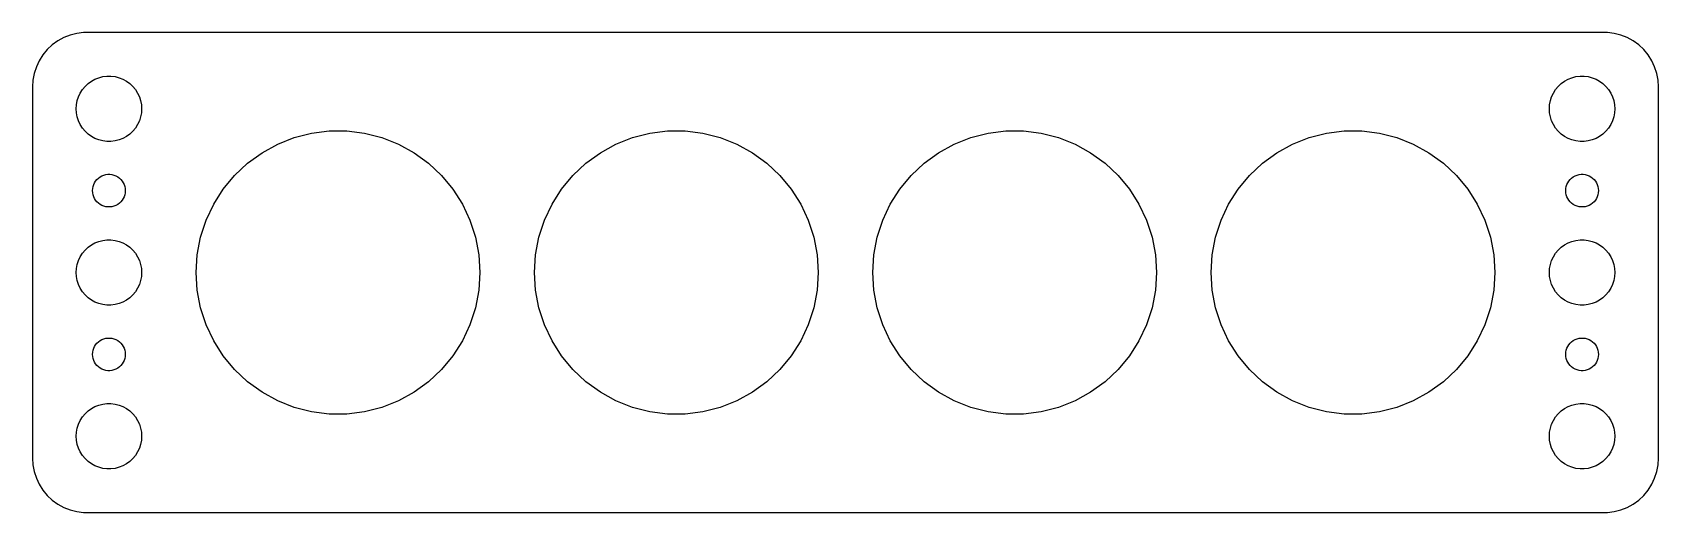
# Model space of a CAD drawing. Header units: metres. Extents: x -74 to 74, y -22 to 22.
import ezdxf

# ---------------------------------------------------------------- set-up
doc = ezdxf.new("R2010")
doc.units = ezdxf.units.M

msp = doc.modelspace()

# ---------------------------------------------------------------- linework, layer by layer
for p, q in [((-72.1791, 21.2216), (-72.6871, 20.8526)), ((-71.6289, 21.5241), (-72.1791, 21.2216)), ((-71.0451, 21.7553), (-71.6289, 21.5241)), ((-70.4369, 21.9114), (-71.0451, 21.7553)), ((-69.8139, 21.9901), (-70.4369, 21.9114)), ((69.8139, 21.9901), (-69.8139, 21.9901)), ((70.4369, 21.9114), (69.8139, 21.9901)), ((71.0451, 21.7553), (70.4369, 21.9114)), ((71.6289, 21.5241), (71.0451, 21.7553)), ((72.1791, 21.2216), (71.6289, 21.5241)), ((72.6871, 20.8526), (72.1791, 21.2216)), ((-73.8815, 19.4088), (-74.1489, 18.8406)), ((-73.5451, 19.9389), (-73.8815, 19.4088)), ((-73.1448, 20.4227), (-73.5451, 19.9389)), ((-72.6871, 20.8526), (-73.1448, 20.4227)), ((73.1448, 20.4227), (72.6871, 20.8526)), ((73.5451, 19.9389), (73.1448, 20.4227)), ((73.8815, 19.4088), (73.5451, 19.9389)), ((74.1489, 18.8406), (73.8815, 19.4088)), ((-74.3429, 18.2434), (-74.4606, 17.6267)), ((-74.1489, 18.8406), (-74.3429, 18.2434)), ((-68.427, 17.8532), (-68.0621, 17.9469)), ((-68.0621, 17.9469), (-67.6884, 17.9941)), ((-67.6884, 17.9941), (-67.3116, 17.9941)), ((-67.3116, 17.9941), (-66.9379, 17.9469)), ((-66.9379, 17.9469), (-66.573, 17.8532)), ((66.573, 17.8532), (66.9379, 17.9469)), ((66.9379, 17.9469), (67.3116, 17.9941)), ((67.3116, 17.9941), (67.6884, 17.9941)), ((67.6884, 17.9941), (68.0621, 17.9469)), ((68.0621, 17.9469), (68.427, 17.8532)), ((74.3429, 18.2434), (74.1489, 18.8406)), ((74.4606, 17.6267), (74.3429, 18.2434)), ((-74.4606, 17.6267), (-74.5, 17)), ((-74.5, 17), (-74.5, -17)), ((-70.2893, 16.1044), (-70.1289, 16.4453)), ((-70.1289, 16.4453), (-69.927, 16.7634)), ((-69.927, 16.7634), (-69.6869, 17.0536)), ((-69.6869, 17.0536), (-69.4123, 17.3115)), ((-69.4123, 17.3115), (-69.1075, 17.533)), ((-69.1075, 17.533), (-68.7773, 17.7145)), ((-68.7773, 17.7145), (-68.427, 17.8532)), ((-66.573, 17.8532), (-66.2227, 17.7145)), ((-66.2227, 17.7145), (-65.8925, 17.533)), ((-65.8925, 17.533), (-65.5877, 17.3115)), ((-65.5877, 17.3115), (-65.3131, 17.0536)), ((-65.3131, 17.0536), (-65.073, 16.7634)), ((-65.073, 16.7634), (-64.8711, 16.4453)), ((-64.8711, 16.4453), (-64.7107, 16.1044)), ((64.7107, 16.1044), (64.8711, 16.4453)), ((64.8711, 16.4453), (65.073, 16.7634)), ((65.073, 16.7634), (65.3131, 17.0536)), ((65.3131, 17.0536), (65.5877, 17.3115)), ((65.5877, 17.3115), (65.8925, 17.533)), ((65.8925, 17.533), (66.2227, 17.7145)), ((66.2227, 17.7145), (66.573, 17.8532)), ((68.427, 17.8532), (68.7773, 17.7145)), ((68.7773, 17.7145), (69.1075, 17.533)), ((69.1075, 17.533), (69.4123, 17.3115)), ((69.4123, 17.3115), (69.6869, 17.0536)), ((69.6869, 17.0536), (69.927, 16.7634)), ((69.927, 16.7634), (70.1289, 16.4453)), ((70.1289, 16.4453), (70.2893, 16.1044)), ((74.5, 17), (74.4606, 17.6267)), ((74.5, -17), (74.5, 17)), ((-70.5, 15), (-70.4763, 15.376)), ((-70.4763, 14.624), (-70.5, 15)), ((-70.4763, 15.376), (-70.4057, 15.7461)), ((-70.4057, 15.7461), (-70.2893, 16.1044)), ((-64.7107, 16.1044), (-64.5943, 15.7461)), ((-64.5943, 15.7461), (-64.5237, 15.376)), ((-64.5237, 15.376), (-64.5, 15)), ((-64.5, 15), (-64.5237, 14.624)), ((64.5, 15), (64.5237, 15.376)), ((64.5237, 14.624), (64.5, 15)), ((64.5237, 15.376), (64.5943, 15.7461)), ((64.5943, 15.7461), (64.7107, 16.1044)), ((70.2893, 16.1044), (70.4057, 15.7461)), ((70.4057, 15.7461), (70.4763, 15.376)), ((70.4763, 15.376), (70.5, 15)), ((70.5, 15), (70.4763, 14.624)), ((-70.4057, 14.2539), (-70.4763, 14.624)), ((-70.2893, 13.8956), (-70.4057, 14.2539)), ((-70.1289, 13.5547), (-70.2893, 13.8956)), ((-69.927, 13.2366), (-70.1289, 13.5547)), ((-64.8711, 13.5547), (-65.073, 13.2366)), ((-64.7107, 13.8956), (-64.8711, 13.5547)), ((-64.5943, 14.2539), (-64.7107, 13.8956)), ((-64.5237, 14.624), (-64.5943, 14.2539)), ((64.5943, 14.2539), (64.5237, 14.624)), ((64.7107, 13.8956), (64.5943, 14.2539)), ((64.8711, 13.5547), (64.7107, 13.8956)), ((65.073, 13.2366), (64.8711, 13.5547)), ((70.1289, 13.5547), (69.927, 13.2366)), ((70.2893, 13.8956), (70.1289, 13.5547)), ((70.4057, 14.2539), (70.2893, 13.8956)), ((70.4763, 14.624), (70.4057, 14.2539)), ((-69.6869, 12.9464), (-69.927, 13.2366)), ((-69.4123, 12.6884), (-69.6869, 12.9464)), ((-69.1075, 12.467), (-69.4123, 12.6884)), ((-68.7773, 12.2855), (-69.1075, 12.467)), ((-68.427, 12.1468), (-68.7773, 12.2855)), ((-68.0621, 12.0531), (-68.427, 12.1468)), ((-67.6884, 12.0059), (-68.0621, 12.0531)), ((-67.3116, 12.0059), (-67.6884, 12.0059)), ((-66.9379, 12.0531), (-67.3116, 12.0059)), ((-66.573, 12.1468), (-66.9379, 12.0531)), ((-66.2227, 12.2855), (-66.573, 12.1468)), ((-65.8925, 12.467), (-66.2227, 12.2855)), ((-65.5877, 12.6884), (-65.8925, 12.467)), ((-65.3131, 12.9464), (-65.5877, 12.6884)), ((-65.073, 13.2366), (-65.3131, 12.9464)), ((-52.0351, 11.7627), (-50.5172, 12.3637)), ((-50.5172, 12.3637), (-48.936, 12.7697)), ((-48.936, 12.7697), (-47.3163, 12.9743)), ((-47.3163, 12.9743), (-45.6837, 12.9743)), ((-45.6837, 12.9743), (-44.064, 12.7697)), ((-44.064, 12.7697), (-42.4828, 12.3637)), ((-42.4828, 12.3637), (-40.9649, 11.7627)), ((-21.0351, 11.7627), (-19.5172, 12.3637)), ((-19.5172, 12.3637), (-17.9359, 12.7697)), ((-17.9359, 12.7697), (-16.3163, 12.9743)), ((-16.3163, 12.9743), (-14.6837, 12.9743)), ((-14.6837, 12.9743), (-13.064, 12.7697)), ((-13.064, 12.7697), (-11.4828, 12.3637)), ((-11.4828, 12.3637), (-9.96486, 11.7627)), ((9.96486, 11.7627), (11.4828, 12.3637)), ((11.4828, 12.3637), (13.064, 12.7697)), ((13.064, 12.7697), (14.6837, 12.9743)), ((14.6837, 12.9743), (16.3163, 12.9743)), ((16.3163, 12.9743), (17.9359, 12.7697)), ((17.9359, 12.7697), (19.5172, 12.3637)), ((19.5172, 12.3637), (21.0351, 11.7627)), ((40.9649, 11.7627), (42.4828, 12.3637)), ((42.4828, 12.3637), (44.064, 12.7697)), ((44.064, 12.7697), (45.6837, 12.9743)), ((45.6837, 12.9743), (47.3163, 12.9743)), ((47.3163, 12.9743), (48.936, 12.7697)), ((48.936, 12.7697), (50.5172, 12.3637)), ((50.5172, 12.3637), (52.0351, 11.7627)), ((65.3131, 12.9464), (65.073, 13.2366)), ((65.5877, 12.6884), (65.3131, 12.9464)), ((65.8925, 12.467), (65.5877, 12.6884)), ((66.2227, 12.2855), (65.8925, 12.467)), ((66.573, 12.1468), (66.2227, 12.2855)), ((66.9379, 12.0531), (66.573, 12.1468)), ((67.3116, 12.0059), (66.9379, 12.0531)), ((67.6884, 12.0059), (67.3116, 12.0059)), ((68.0621, 12.0531), (67.6884, 12.0059)), ((68.427, 12.1468), (68.0621, 12.0531)), ((68.7773, 12.2855), (68.427, 12.1468)), ((69.1075, 12.467), (68.7773, 12.2855)), ((69.4123, 12.6884), (69.1075, 12.467)), ((69.6869, 12.9464), (69.4123, 12.6884)), ((69.927, 13.2366), (69.6869, 12.9464)), ((-54.7865, 10.0167), (-53.4657, 10.9763)), ((-53.4657, 10.9763), (-52.0351, 11.7627)), ((-40.9649, 11.7627), (-39.5342, 10.9763)), ((-39.5342, 10.9763), (-38.2135, 10.0167)), ((-23.7865, 10.0167), (-22.4657, 10.9763)), ((-22.4657, 10.9763), (-21.0351, 11.7627)), ((-9.96486, 11.7627), (-8.53424, 10.9763)), ((-8.53424, 10.9763), (-7.21349, 10.0167)), ((7.21349, 10.0167), (8.53424, 10.9763)), ((8.53424, 10.9763), (9.96486, 11.7627)), ((21.0351, 11.7627), (22.4657, 10.9763)), ((22.4657, 10.9763), (23.7865, 10.0167)), ((38.2135, 10.0167), (39.5342, 10.9763)), ((39.5342, 10.9763), (40.9649, 11.7627)), ((52.0351, 11.7627), (53.4657, 10.9763)), ((53.4657, 10.9763), (54.7865, 10.0167)), ((-67.9635, 8.92657), (-67.7811, 8.97342)), ((-67.7811, 8.97342), (-67.5942, 8.99704)), ((-67.5942, 8.99704), (-67.4058, 8.99704)), ((-67.4058, 8.99704), (-67.2189, 8.97342)), ((-67.2189, 8.97342), (-67.0365, 8.92657)), ((-55.9766, 8.89911), (-54.7865, 10.0167)), ((-38.2135, 10.0167), (-37.0234, 8.89911)), ((-24.9766, 8.89911), (-23.7865, 10.0167)), ((-7.21349, 10.0167), (-6.02341, 8.89911)), ((6.02341, 8.89911), (7.21349, 10.0167)), ((23.7865, 10.0167), (24.9766, 8.89911)), ((37.0234, 8.89911), (38.2135, 10.0167)), ((54.7865, 10.0167), (55.9766, 8.89911)), ((67.0365, 8.92657), (67.2189, 8.97342)), ((67.2189, 8.97342), (67.4058, 8.99704)), ((67.4058, 8.99704), (67.5942, 8.99704)), ((67.5942, 8.99704), (67.7811, 8.97342)), ((67.7811, 8.97342), (67.9635, 8.92657)), ((-69, 7.5), (-68.9882, 7.68799)), ((-68.9882, 7.312), (-69, 7.5)), ((-68.9882, 7.68799), (-68.9529, 7.87303)), ((-68.9529, 7.87303), (-68.8947, 8.05219)), ((-68.8947, 8.05219), (-68.8145, 8.22263)), ((-68.8145, 8.22263), (-68.7135, 8.38167)), ((-68.7135, 8.38167), (-68.5934, 8.52681)), ((-68.5934, 8.52681), (-68.4561, 8.65576)), ((-68.4561, 8.65576), (-68.3037, 8.76648)), ((-68.3037, 8.76648), (-68.1387, 8.85724)), ((-68.1387, 8.85724), (-67.9635, 8.92657)), ((-67.0365, 8.92657), (-66.8613, 8.85724)), ((-66.8613, 8.85724), (-66.6963, 8.76648)), ((-66.6963, 8.76648), (-66.5439, 8.65576)), ((-66.5439, 8.65576), (-66.4065, 8.52681)), ((-66.4065, 8.52681), (-66.2865, 8.38167)), ((-66.2865, 8.38167), (-66.1855, 8.22263)), ((-66.1855, 8.22263), (-66.1053, 8.05219)), ((-66.1053, 8.05219), (-66.0471, 7.87303)), ((-66.0471, 7.87303), (-66.0118, 7.68799)), ((-66.0118, 7.68799), (-66, 7.5)), ((-66, 7.5), (-66.0118, 7.312)), ((-57.892, 6.26279), (-57.0172, 7.6412)), ((-57.0172, 7.6412), (-55.9766, 8.89911)), ((-37.0234, 8.89911), (-35.9828, 7.6412)), ((-35.9828, 7.6412), (-35.108, 6.26279)), ((-26.892, 6.26279), (-26.0172, 7.6412)), ((-26.0172, 7.6412), (-24.9766, 8.89911)), ((-6.02341, 8.89911), (-4.98277, 7.6412)), ((-4.98277, 7.6412), (-4.108, 6.26279)), ((4.108, 6.26279), (4.98277, 7.6412)), ((4.98277, 7.6412), (6.02341, 8.89911)), ((24.9766, 8.89911), (26.0172, 7.6412)), ((26.0172, 7.6412), (26.892, 6.26279)), ((35.108, 6.26279), (35.9828, 7.6412)), ((35.9828, 7.6412), (37.0234, 8.89911)), ((55.9766, 8.89911), (57.0172, 7.6412)), ((57.0172, 7.6412), (57.892, 6.26279)), ((66, 7.5), (66.0118, 7.68799)), ((66.0118, 7.312), (66, 7.5)), ((66.0118, 7.68799), (66.0471, 7.87303)), ((66.0471, 7.87303), (66.1053, 8.05219)), ((66.1053, 8.05219), (66.1855, 8.22263)), ((66.1855, 8.22263), (66.2865, 8.38167)), ((66.2865, 8.38167), (66.4065, 8.52681)), ((66.4065, 8.52681), (66.5439, 8.65576)), ((66.5439, 8.65576), (66.6963, 8.76648)), ((66.6963, 8.76648), (66.8613, 8.85724)), ((66.8613, 8.85724), (67.0365, 8.92657)), ((67.9635, 8.92657), (68.1387, 8.85724)), ((68.1387, 8.85724), (68.3037, 8.76648)), ((68.3037, 8.76648), (68.4561, 8.65576)), ((68.4561, 8.65576), (68.5934, 8.52681)), ((68.5934, 8.52681), (68.7135, 8.38167)), ((68.7135, 8.38167), (68.8145, 8.22263)), ((68.8145, 8.22263), (68.8947, 8.05219)), ((68.8947, 8.05219), (68.9529, 7.87303)), ((68.9529, 7.87303), (68.9882, 7.68799)), ((68.9882, 7.68799), (69, 7.5)), ((69, 7.5), (68.9882, 7.312)), ((-68.9529, 7.12695), (-68.9882, 7.312)), ((-68.8947, 6.9478), (-68.9529, 7.12695)), ((-68.8145, 6.77736), (-68.8947, 6.9478)), ((-68.7135, 6.61832), (-68.8145, 6.77736)), ((-68.5934, 6.47318), (-68.7135, 6.61832)), ((-68.4561, 6.34422), (-68.5934, 6.47318)), ((-68.3037, 6.23351), (-68.4561, 6.34422)), ((-68.1387, 6.14275), (-68.3037, 6.23351)), ((-67.9635, 6.07341), (-68.1387, 6.14275)), ((-67.7811, 6.02657), (-67.9635, 6.07341)), ((-67.5942, 6.00294), (-67.7811, 6.02657)), ((-67.4058, 6.00294), (-67.5942, 6.00294)), ((-67.2189, 6.02657), (-67.4058, 6.00294)), ((-67.0365, 6.07341), (-67.2189, 6.02657)), ((-66.8613, 6.14275), (-67.0365, 6.07341)), ((-66.6963, 6.23351), (-66.8613, 6.14275)), ((-66.5439, 6.34422), (-66.6963, 6.23351)), ((-66.4065, 6.47318), (-66.5439, 6.34422)), ((-66.2865, 6.61832), (-66.4065, 6.47318)), ((-66.1855, 6.77736), (-66.2865, 6.61832)), ((-66.1053, 6.9478), (-66.1855, 6.77736)), ((-66.0471, 7.12695), (-66.1053, 6.9478)), ((-66.0118, 7.312), (-66.0471, 7.12695)), ((-58.5871, 4.78561), (-57.892, 6.26279)), ((-35.108, 6.26279), (-34.4129, 4.78561)), ((-27.5871, 4.78561), (-26.892, 6.26279)), ((-4.108, 6.26279), (-3.4129, 4.78561)), ((3.4129, 4.78561), (4.108, 6.26279)), ((26.892, 6.26279), (27.5871, 4.78561)), ((34.4129, 4.78561), (35.108, 6.26279)), ((57.892, 6.26279), (58.5871, 4.78561)), ((66.0471, 7.12695), (66.0118, 7.312)), ((66.1053, 6.9478), (66.0471, 7.12695)), ((66.1855, 6.77736), (66.1053, 6.9478)), ((66.2865, 6.61832), (66.1855, 6.77736)), ((66.4065, 6.47318), (66.2865, 6.61832)), ((66.5439, 6.34422), (66.4065, 6.47318)), ((66.6963, 6.23351), (66.5439, 6.34422)), ((66.8613, 6.14275), (66.6963, 6.23351)), ((67.0365, 6.07341), (66.8613, 6.14275)), ((67.2189, 6.02657), (67.0365, 6.07341)), ((67.4058, 6.00294), (67.2189, 6.02657)), ((67.5942, 6.00294), (67.4058, 6.00294)), ((67.7811, 6.02657), (67.5942, 6.00294)), ((67.9635, 6.07341), (67.7811, 6.02657)), ((68.1387, 6.14275), (67.9635, 6.07341)), ((68.3037, 6.23351), (68.1387, 6.14275)), ((68.4561, 6.34422), (68.3037, 6.23351)), ((68.5934, 6.47318), (68.4561, 6.34422)), ((68.7135, 6.61832), (68.5934, 6.47318)), ((68.8145, 6.77736), (68.7135, 6.61832)), ((68.8947, 6.9478), (68.8145, 6.77736)), ((68.9529, 7.12695), (68.8947, 6.9478)), ((68.9882, 7.312), (68.9529, 7.12695)), ((-59.0916, 3.23296), (-58.5871, 4.78561)), ((-34.4129, 4.78561), (-33.9084, 3.23296)), ((-28.0916, 3.23296), (-27.5871, 4.78561)), ((-3.4129, 4.78561), (-2.90842, 3.23296)), ((2.90842, 3.23296), (3.4129, 4.78561)), ((27.5871, 4.78561), (28.0916, 3.23296)), ((33.9084, 3.23296), (34.4129, 4.78561)), ((58.5871, 4.78561), (59.0916, 3.23296)), ((-68.0621, 2.94685), (-67.6884, 2.99408)), ((-67.6884, 2.99408), (-67.3116, 2.99408)), ((-67.3116, 2.99408), (-66.9379, 2.94685)), ((-59.3975, 1.62932), (-59.0916, 3.23296)), ((-33.9084, 3.23296), (-33.6025, 1.62932)), ((-28.3975, 1.62932), (-28.0916, 3.23296)), ((-2.90842, 3.23296), (-2.60251, 1.62932)), ((2.60251, 1.62932), (2.90842, 3.23296)), ((28.0916, 3.23296), (28.3975, 1.62932)), ((33.6025, 1.62932), (33.9084, 3.23296)), ((59.0916, 3.23296), (59.3975, 1.62932)), ((66.9379, 2.94685), (67.3116, 2.99408)), ((67.3116, 2.99408), (67.6884, 2.99408)), ((67.6884, 2.99408), (68.0621, 2.94685)), ((-70.1289, 1.44525), (-69.927, 1.76335)), ((-69.927, 1.76335), (-69.6869, 2.05363)), ((-69.6869, 2.05363), (-69.4123, 2.31154)), ((-69.4123, 2.31154), (-69.1075, 2.53297)), ((-69.1075, 2.53297), (-68.7773, 2.71448)), ((-68.7773, 2.71448), (-68.427, 2.85316)), ((-68.427, 2.85316), (-68.0621, 2.94685)), ((-66.9379, 2.94685), (-66.573, 2.85316)), ((-66.573, 2.85316), (-66.2227, 2.71448)), ((-66.2227, 2.71448), (-65.8925, 2.53297)), ((-65.8925, 2.53297), (-65.5877, 2.31154)), ((-65.5877, 2.31154), (-65.3131, 2.05363)), ((-65.3131, 2.05363), (-65.073, 1.76335)), ((-65.073, 1.76335), (-64.8711, 1.44525)), ((-59.5, 0), (-59.3975, 1.62932)), ((-33.6025, 1.62932), (-33.5, 0)), ((-28.5, 0), (-28.3975, 1.62932)), ((-2.60251, 1.62932), (-2.5, 0)), ((2.5, 0), (2.60251, 1.62932)), ((28.3975, 1.62932), (28.5, 0)), ((33.5, 0), (33.6025, 1.62932)), ((59.3975, 1.62932), (59.5, 0)), ((64.8711, 1.44525), (65.073, 1.76335)), ((65.073, 1.76335), (65.3131, 2.05363)), ((65.3131, 2.05363), (65.5877, 2.31154)), ((65.5877, 2.31154), (65.8925, 2.53297)), ((65.8925, 2.53297), (66.2227, 2.71448)), ((66.2227, 2.71448), (66.573, 2.85316)), ((66.573, 2.85316), (66.9379, 2.94685)), ((68.0621, 2.94685), (68.427, 2.85316)), ((68.427, 2.85316), (68.7773, 2.71448)), ((68.7773, 2.71448), (69.1075, 2.53297)), ((69.1075, 2.53297), (69.4123, 2.31154)), ((69.4123, 2.31154), (69.6869, 2.05363)), ((69.6869, 2.05363), (69.927, 1.76335)), ((69.927, 1.76335), (70.1289, 1.44525)), ((-70.5, 0), (-70.4763, 0.37599)), ((-70.4763, -0.37599), (-70.5, 0)), ((-70.4763, 0.37599), (-70.4057, 0.74606)), ((-70.4057, 0.74606), (-70.2893, 1.10437)), ((-70.2893, 1.10437), (-70.1289, 1.44525)), ((-64.8711, 1.44525), (-64.7107, 1.10437)), ((-64.7107, 1.10437), (-64.5943, 0.74606)), ((-64.5943, 0.74606), (-64.5237, 0.37599)), ((-64.5237, 0.37599), (-64.5, 0)), ((-64.5, 0), (-64.5237, -0.37599)), ((-59.3975, -1.62932), (-59.5, 0)), ((-33.5, 0), (-33.6025, -1.62932)), ((-28.3975, -1.62932), (-28.5, 0)), ((-2.5, 0), (-2.60251, -1.62932)), ((2.60251, -1.62932), (2.5, 0)), ((28.5, 0), (28.3975, -1.62932)), ((33.6025, -1.62932), (33.5, 0)), ((59.5, 0), (59.3975, -1.62932)), ((64.5, 0), (64.5237, 0.37599)), ((64.5237, -0.37599), (64.5, 0)), ((64.5237, 0.37599), (64.5943, 0.74606)), ((64.5943, 0.74606), (64.7107, 1.10437)), ((64.7107, 1.10437), (64.8711, 1.44525)), ((70.1289, 1.44525), (70.2893, 1.10437)), ((70.2893, 1.10437), (70.4057, 0.74606)), ((70.4057, 0.74606), (70.4763, 0.37599)), ((70.4763, 0.37599), (70.5, 0)), ((70.5, 0), (70.4763, -0.37599)), ((-70.4057, -0.74606), (-70.4763, -0.37599)), ((-70.2893, -1.10437), (-70.4057, -0.74606)), ((-70.1289, -1.44525), (-70.2893, -1.10437)), ((-69.927, -1.76335), (-70.1289, -1.44525)), ((-64.8711, -1.44525), (-65.073, -1.76335)), ((-64.7107, -1.10437), (-64.8711, -1.44525)), ((-64.5943, -0.74606), (-64.7107, -1.10437)), ((-64.5237, -0.37599), (-64.5943, -0.74606)), ((64.5943, -0.74606), (64.5237, -0.37599)), ((64.7107, -1.10437), (64.5943, -0.74606)), ((64.8711, -1.44525), (64.7107, -1.10437)), ((65.073, -1.76335), (64.8711, -1.44525)), ((70.1289, -1.44525), (69.927, -1.76335)), ((70.2893, -1.10437), (70.1289, -1.44525)), ((70.4057, -0.74606), (70.2893, -1.10437)), ((70.4763, -0.37599), (70.4057, -0.74606)), ((-69.6869, -2.05363), (-69.927, -1.76335)), ((-69.4123, -2.31154), (-69.6869, -2.05363)), ((-69.1075, -2.53297), (-69.4123, -2.31154)), ((-68.7773, -2.71448), (-69.1075, -2.53297)), ((-68.427, -2.85316), (-68.7773, -2.71448)), ((-68.0621, -2.94685), (-68.427, -2.85316)), ((-67.6884, -2.99408), (-68.0621, -2.94685)), ((-66.9379, -2.94685), (-67.3116, -2.99408)), ((-66.573, -2.85316), (-66.9379, -2.94685)), ((-66.2227, -2.71448), (-66.573, -2.85316)), ((-65.8925, -2.53297), (-66.2227, -2.71448)), ((-65.5877, -2.31154), (-65.8925, -2.53297)), ((-65.3131, -2.05363), (-65.5877, -2.31154)), ((-65.073, -1.76335), (-65.3131, -2.05363)), ((-59.0916, -3.23296), (-59.3975, -1.62932)), ((-33.6025, -1.62932), (-33.9084, -3.23296)), ((-28.0916, -3.23296), (-28.3975, -1.62932)), ((-2.60251, -1.62932), (-2.90842, -3.23296)), ((2.90842, -3.23296), (2.60251, -1.62932)), ((28.3975, -1.62932), (28.0916, -3.23296)), ((33.9084, -3.23296), (33.6025, -1.62932)), ((59.3975, -1.62932), (59.0916, -3.23296)), ((65.3131, -2.05363), (65.073, -1.76335)), ((65.5877, -2.31154), (65.3131, -2.05363)), ((65.8925, -2.53297), (65.5877, -2.31154)), ((66.2227, -2.71448), (65.8925, -2.53297)), ((66.573, -2.85316), (66.2227, -2.71448)), ((66.9379, -2.94685), (66.573, -2.85316)), ((67.3116, -2.99408), (66.9379, -2.94685)), ((68.0621, -2.94685), (67.6884, -2.99408)), ((68.427, -2.85316), (68.0621, -2.94685)), ((68.7773, -2.71448), (68.427, -2.85316)), ((69.1075, -2.53297), (68.7773, -2.71448)), ((69.4123, -2.31154), (69.1075, -2.53297)), ((69.6869, -2.05363), (69.4123, -2.31154)), ((69.927, -1.76335), (69.6869, -2.05363)), ((-67.3116, -2.99408), (-67.6884, -2.99408)), ((-58.5871, -4.78561), (-59.0916, -3.23296)), ((-33.9084, -3.23296), (-34.4129, -4.78561)), ((-27.5871, -4.78561), (-28.0916, -3.23296)), ((-2.90842, -3.23296), (-3.4129, -4.78561)), ((3.4129, -4.78561), (2.90842, -3.23296)), ((28.0916, -3.23296), (27.5871, -4.78561)), ((34.4129, -4.78561), (33.9084, -3.23296)), ((59.0916, -3.23296), (58.5871, -4.78561)), ((67.6884, -2.99408), (67.3116, -2.99408)), ((-57.892, -6.26279), (-58.5871, -4.78561)), ((-34.4129, -4.78561), (-35.108, -6.26279)), ((-26.892, -6.26279), (-27.5871, -4.78561)), ((-3.4129, -4.78561), (-4.108, -6.26279)), ((4.108, -6.26279), (3.4129, -4.78561)), ((27.5871, -4.78561), (26.892, -6.26279)), ((35.108, -6.26279), (34.4129, -4.78561)), ((58.5871, -4.78561), (57.892, -6.26279)), ((-69, -7.5), (-68.9882, -7.312)), ((-68.9882, -7.312), (-68.9529, -7.12695)), ((-68.9529, -7.12695), (-68.8947, -6.9478)), ((-68.8947, -6.9478), (-68.8145, -6.77736)), ((-68.8145, -6.77736), (-68.7135, -6.61832)), ((-68.7135, -6.61832), (-68.5934, -6.47318)), ((-68.5934, -6.47318), (-68.4561, -6.34422)), ((-68.4561, -6.34422), (-68.3037, -6.23351)), ((-68.3037, -6.23351), (-68.1387, -6.14275)), ((-68.1387, -6.14275), (-67.9635, -6.07341)), ((-67.9635, -6.07341), (-67.7811, -6.02657)), ((-67.7811, -6.02657), (-67.5942, -6.00294)), ((-67.5942, -6.00294), (-67.4058, -6.00294)), ((-67.4058, -6.00294), (-67.2189, -6.02657)), ((-67.2189, -6.02657), (-67.0365, -6.07341)), ((-67.0365, -6.07341), (-66.8613, -6.14275)), ((-66.8613, -6.14275), (-66.6963, -6.23351)), ((-66.6963, -6.23351), (-66.5439, -6.34422)), ((-66.5439, -6.34422), (-66.4065, -6.47318)), ((-66.4065, -6.47318), (-66.2865, -6.61832)), ((-66.2865, -6.61832), (-66.1855, -6.77736)), ((-66.1855, -6.77736), (-66.1053, -6.9478)), ((-66.1053, -6.9478), (-66.0471, -7.12695)), ((-66.0471, -7.12695), (-66.0118, -7.312)), ((-66.0118, -7.312), (-66, -7.5)), ((-57.0172, -7.6412), (-57.892, -6.26279)), ((-35.108, -6.26279), (-35.9828, -7.6412)), ((-26.0172, -7.6412), (-26.892, -6.26279)), ((-4.108, -6.26279), (-4.98277, -7.6412)), ((4.98277, -7.6412), (4.108, -6.26279)), ((26.892, -6.26279), (26.0172, -7.6412)), ((35.9828, -7.6412), (35.108, -6.26279)), ((57.892, -6.26279), (57.0172, -7.6412)), ((66, -7.5), (66.0118, -7.312)), ((66.0118, -7.312), (66.0471, -7.12695)), ((66.0471, -7.12695), (66.1053, -6.9478)), ((66.1053, -6.9478), (66.1855, -6.77736)), ((66.1855, -6.77736), (66.2865, -6.61832)), ((66.2865, -6.61832), (66.4065, -6.47318)), ((66.4065, -6.47318), (66.5439, -6.34422)), ((66.5439, -6.34422), (66.6963, -6.23351)), ((66.6963, -6.23351), (66.8613, -6.14275)), ((66.8613, -6.14275), (67.0365, -6.07341)), ((67.0365, -6.07341), (67.2189, -6.02657)), ((67.2189, -6.02657), (67.4058, -6.00294)), ((67.4058, -6.00294), (67.5942, -6.00294)), ((67.5942, -6.00294), (67.7811, -6.02657)), ((67.7811, -6.02657), (67.9635, -6.07341)), ((67.9635, -6.07341), (68.1387, -6.14275)), ((68.1387, -6.14275), (68.3037, -6.23351)), ((68.3037, -6.23351), (68.4561, -6.34422)), ((68.4561, -6.34422), (68.5934, -6.47318)), ((68.5934, -6.47318), (68.7135, -6.61832)), ((68.7135, -6.61832), (68.8145, -6.77736)), ((68.8145, -6.77736), (68.8947, -6.9478)), ((68.8947, -6.9478), (68.9529, -7.12695)), ((68.9529, -7.12695), (68.9882, -7.312)), ((68.9882, -7.312), (69, -7.5)), ((-68.9882, -7.68799), (-69, -7.5)), ((-68.9529, -7.87303), (-68.9882, -7.68799)), ((-68.8947, -8.05219), (-68.9529, -7.87303)), ((-68.8145, -8.22263), (-68.8947, -8.05219)), ((-68.7135, -8.38167), (-68.8145, -8.22263)), ((-68.5934, -8.52681), (-68.7135, -8.38167)), ((-68.4561, -8.65576), (-68.5934, -8.52681)), ((-68.3037, -8.76648), (-68.4561, -8.65576)), ((-68.1387, -8.85724), (-68.3037, -8.76648)), ((-67.9635, -8.92657), (-68.1387, -8.85724)), ((-67.7811, -8.97342), (-67.9635, -8.92657)), ((-67.0365, -8.92657), (-67.2189, -8.97342)), ((-66.8613, -8.85724), (-67.0365, -8.92657)), ((-66.6963, -8.76648), (-66.8613, -8.85724)), ((-66.5439, -8.65576), (-66.6963, -8.76648)), ((-66.4065, -8.52681), (-66.5439, -8.65576)), ((-66.2865, -8.38167), (-66.4065, -8.52681)), ((-66.1855, -8.22263), (-66.2865, -8.38167)), ((-66.1053, -8.05219), (-66.1855, -8.22263)), ((-66.0471, -7.87303), (-66.1053, -8.05219)), ((-66.0118, -7.68799), (-66.0471, -7.87303)), ((-66, -7.5), (-66.0118, -7.68799)), ((-55.9766, -8.89911), (-57.0172, -7.6412)), ((-54.7865, -10.0167), (-55.9766, -8.89911)), ((-37.0234, -8.89911), (-38.2135, -10.0167)), ((-35.9828, -7.6412), (-37.0234, -8.89911)), ((-24.9766, -8.89911), (-26.0172, -7.6412)), ((-23.7865, -10.0167), (-24.9766, -8.89911)), ((-6.02341, -8.89911), (-7.21349, -10.0167)), ((-4.98277, -7.6412), (-6.02341, -8.89911)), ((6.02341, -8.89911), (4.98277, -7.6412)), ((7.21349, -10.0167), (6.02341, -8.89911)), ((24.9766, -8.89911), (23.7865, -10.0167)), ((26.0172, -7.6412), (24.9766, -8.89911)), ((37.0234, -8.89911), (35.9828, -7.6412)), ((38.2135, -10.0167), (37.0234, -8.89911)), ((55.9766, -8.89911), (54.7865, -10.0167)), ((57.0172, -7.6412), (55.9766, -8.89911)), ((66.0118, -7.68799), (66, -7.5)), ((66.0471, -7.87303), (66.0118, -7.68799)), ((66.1053, -8.05219), (66.0471, -7.87303)), ((66.1855, -8.22263), (66.1053, -8.05219)), ((66.2865, -8.38167), (66.1855, -8.22263)), ((66.4065, -8.52681), (66.2865, -8.38167)), ((66.5439, -8.65576), (66.4065, -8.52681)), ((66.6963, -8.76648), (66.5439, -8.65576)), ((66.8613, -8.85724), (66.6963, -8.76648)), ((67.0365, -8.92657), (66.8613, -8.85724)), ((67.2189, -8.97342), (67.0365, -8.92657)), ((67.9635, -8.92657), (67.7811, -8.97342)), ((68.1387, -8.85724), (67.9635, -8.92657)), ((68.3037, -8.76648), (68.1387, -8.85724)), ((68.4561, -8.65576), (68.3037, -8.76648)), ((68.5934, -8.52681), (68.4561, -8.65576)), ((68.7135, -8.38167), (68.5934, -8.52681)), ((68.8145, -8.22263), (68.7135, -8.38167)), ((68.8947, -8.05219), (68.8145, -8.22263)), ((68.9529, -7.87303), (68.8947, -8.05219)), ((68.9882, -7.68799), (68.9529, -7.87303)), ((69, -7.5), (68.9882, -7.68799)), ((-67.5942, -8.99704), (-67.7811, -8.97342)), ((-67.4058, -8.99704), (-67.5942, -8.99704)), ((-67.2189, -8.97342), (-67.4058, -8.99704)), ((-53.4657, -10.9763), (-54.7865, -10.0167)), ((-38.2135, -10.0167), (-39.5342, -10.9763)), ((-22.4657, -10.9763), (-23.7865, -10.0167)), ((-7.21349, -10.0167), (-8.53424, -10.9763)), ((8.53424, -10.9763), (7.21349, -10.0167)), ((23.7865, -10.0167), (22.4657, -10.9763)), ((39.5342, -10.9763), (38.2135, -10.0167)), ((54.7865, -10.0167), (53.4657, -10.9763)), ((67.4058, -8.99704), (67.2189, -8.97342)), ((67.5942, -8.99704), (67.4058, -8.99704)), ((67.7811, -8.97342), (67.5942, -8.99704)), ((-52.0351, -11.7627), (-53.4657, -10.9763)), ((-50.5172, -12.3637), (-52.0351, -11.7627)), ((-40.9649, -11.7627), (-42.4828, -12.3637)), ((-39.5342, -10.9763), (-40.9649, -11.7627)), ((-21.0351, -11.7627), (-22.4657, -10.9763)), ((-19.5172, -12.3637), (-21.0351, -11.7627)), ((-9.96486, -11.7627), (-11.4828, -12.3637)), ((-8.53424, -10.9763), (-9.96486, -11.7627)), ((9.96486, -11.7627), (8.53424, -10.9763)), ((11.4828, -12.3637), (9.96486, -11.7627)), ((21.0351, -11.7627), (19.5172, -12.3637)), ((22.4657, -10.9763), (21.0351, -11.7627)), ((40.9649, -11.7627), (39.5342, -10.9763)), ((42.4828, -12.3637), (40.9649, -11.7627)), ((52.0351, -11.7627), (50.5172, -12.3637)), ((53.4657, -10.9763), (52.0351, -11.7627)), ((-70.1289, -13.5547), (-69.927, -13.2366)), ((-69.927, -13.2366), (-69.6869, -12.9464)), ((-69.6869, -12.9464), (-69.4123, -12.6884)), ((-69.4123, -12.6884), (-69.1075, -12.467)), ((-69.1075, -12.467), (-68.7773, -12.2855)), ((-68.7773, -12.2855), (-68.427, -12.1468)), ((-68.427, -12.1468), (-68.0621, -12.0531)), ((-68.0621, -12.0531), (-67.6884, -12.0059)), ((-67.6884, -12.0059), (-67.3116, -12.0059)), ((-67.3116, -12.0059), (-66.9379, -12.0531)), ((-66.9379, -12.0531), (-66.573, -12.1468)), ((-66.573, -12.1468), (-66.2227, -12.2855)), ((-66.2227, -12.2855), (-65.8925, -12.467)), ((-65.8925, -12.467), (-65.5877, -12.6884)), ((-65.5877, -12.6884), (-65.3131, -12.9464)), ((-65.3131, -12.9464), (-65.073, -13.2366)), ((-65.073, -13.2366), (-64.8711, -13.5547)), ((-48.936, -12.7697), (-50.5172, -12.3637)), ((-47.3163, -12.9743), (-48.936, -12.7697)), ((-45.6837, -12.9743), (-47.3163, -12.9743)), ((-44.064, -12.7697), (-45.6837, -12.9743)), ((-42.4828, -12.3637), (-44.064, -12.7697)), ((-17.9359, -12.7697), (-19.5172, -12.3637)), ((-16.3163, -12.9743), (-17.9359, -12.7697)), ((-14.6837, -12.9743), (-16.3163, -12.9743)), ((-13.064, -12.7697), (-14.6837, -12.9743)), ((-11.4828, -12.3637), (-13.064, -12.7697)), ((13.064, -12.7697), (11.4828, -12.3637)), ((14.6837, -12.9743), (13.064, -12.7697)), ((16.3163, -12.9743), (14.6837, -12.9743)), ((17.9359, -12.7697), (16.3163, -12.9743)), ((19.5172, -12.3637), (17.9359, -12.7697)), ((44.064, -12.7697), (42.4828, -12.3637)), ((45.6837, -12.9743), (44.064, -12.7697)), ((47.3163, -12.9743), (45.6837, -12.9743)), ((48.936, -12.7697), (47.3163, -12.9743)), ((50.5172, -12.3637), (48.936, -12.7697)), ((64.8711, -13.5547), (65.073, -13.2366)), ((65.073, -13.2366), (65.3131, -12.9464)), ((65.3131, -12.9464), (65.5877, -12.6884)), ((65.5877, -12.6884), (65.8925, -12.467)), ((65.8925, -12.467), (66.2227, -12.2855)), ((66.2227, -12.2855), (66.573, -12.1468)), ((66.573, -12.1468), (66.9379, -12.0531)), ((66.9379, -12.0531), (67.3116, -12.0059)), ((67.3116, -12.0059), (67.6884, -12.0059)), ((67.6884, -12.0059), (68.0621, -12.0531)), ((68.0621, -12.0531), (68.427, -12.1468)), ((68.427, -12.1468), (68.7773, -12.2855)), ((68.7773, -12.2855), (69.1075, -12.467)), ((69.1075, -12.467), (69.4123, -12.6884)), ((69.4123, -12.6884), (69.6869, -12.9464)), ((69.6869, -12.9464), (69.927, -13.2366)), ((69.927, -13.2366), (70.1289, -13.5547)), ((-70.5, -15), (-70.4763, -14.624)), ((-70.4763, -14.624), (-70.4057, -14.2539)), ((-70.4057, -14.2539), (-70.2893, -13.8956)), ((-70.2893, -13.8956), (-70.1289, -13.5547)), ((-64.8711, -13.5547), (-64.7107, -13.8956)), ((-64.7107, -13.8956), (-64.5943, -14.2539)), ((-64.5943, -14.2539), (-64.5237, -14.624)), ((-64.5237, -14.624), (-64.5, -15)), ((64.5, -15), (64.5237, -14.624)), ((64.5237, -14.624), (64.5943, -14.2539)), ((64.5943, -14.2539), (64.7107, -13.8956)), ((64.7107, -13.8956), (64.8711, -13.5547)), ((70.1289, -13.5547), (70.2893, -13.8956)), ((70.2893, -13.8956), (70.4057, -14.2539)), ((70.4057, -14.2539), (70.4763, -14.624)), ((70.4763, -14.624), (70.5, -15)), ((-70.4763, -15.376), (-70.5, -15)), ((-70.4057, -15.7461), (-70.4763, -15.376)), ((-70.2893, -16.1044), (-70.4057, -15.7461)), ((-70.1289, -16.4453), (-70.2893, -16.1044)), ((-64.7107, -16.1044), (-64.8711, -16.4453)), ((-64.5943, -15.7461), (-64.7107, -16.1044)), ((-64.5237, -15.376), (-64.5943, -15.7461)), ((-64.5, -15), (-64.5237, -15.376)), ((64.5237, -15.376), (64.5, -15)), ((64.5943, -15.7461), (64.5237, -15.376)), ((64.7107, -16.1044), (64.5943, -15.7461)), ((64.8711, -16.4453), (64.7107, -16.1044)), ((70.2893, -16.1044), (70.1289, -16.4453)), ((70.4057, -15.7461), (70.2893, -16.1044)), ((70.4763, -15.376), (70.4057, -15.7461)), ((70.5, -15), (70.4763, -15.376)), ((-74.5, -17), (-74.4606, -17.6267)), ((-74.4606, -17.6267), (-74.3429, -18.2434)), ((-69.927, -16.7634), (-70.1289, -16.4453)), ((-69.6869, -17.0536), (-69.927, -16.7634)), ((-69.4123, -17.3115), (-69.6869, -17.0536)), ((-69.1075, -17.533), (-69.4123, -17.3115)), ((-68.7773, -17.7145), (-69.1075, -17.533)), ((-68.427, -17.8532), (-68.7773, -17.7145)), ((-68.0621, -17.9469), (-68.427, -17.8532)), ((-66.573, -17.8532), (-66.9379, -17.9469)), ((-66.2227, -17.7145), (-66.573, -17.8532)), ((-65.8925, -17.533), (-66.2227, -17.7145)), ((-65.5877, -17.3115), (-65.8925, -17.533)), ((-65.3131, -17.0536), (-65.5877, -17.3115)), ((-65.073, -16.7634), (-65.3131, -17.0536)), ((-64.8711, -16.4453), (-65.073, -16.7634)), ((65.073, -16.7634), (64.8711, -16.4453)), ((65.3131, -17.0536), (65.073, -16.7634)), ((65.5877, -17.3115), (65.3131, -17.0536)), ((65.8925, -17.533), (65.5877, -17.3115)), ((66.2227, -17.7145), (65.8925, -17.533)), ((66.573, -17.8532), (66.2227, -17.7145)), ((66.9379, -17.9469), (66.573, -17.8532)), ((68.427, -17.8532), (68.0621, -17.9469)), ((68.7773, -17.7145), (68.427, -17.8532)), ((69.1075, -17.533), (68.7773, -17.7145)), ((69.4123, -17.3115), (69.1075, -17.533)), ((69.6869, -17.0536), (69.4123, -17.3115)), ((69.927, -16.7634), (69.6869, -17.0536)), ((70.1289, -16.4453), (69.927, -16.7634)), ((74.3429, -18.2434), (74.4606, -17.6267)), ((74.4606, -17.6267), (74.5, -17)), ((-74.3429, -18.2434), (-74.1489, -18.8406)), ((-74.1489, -18.8406), (-73.8815, -19.4088)), ((-67.6884, -17.9941), (-68.0621, -17.9469)), ((-67.3116, -17.9941), (-67.6884, -17.9941)), ((-66.9379, -17.9469), (-67.3116, -17.9941)), ((67.3116, -17.9941), (66.9379, -17.9469)), ((67.6884, -17.9941), (67.3116, -17.9941)), ((68.0621, -17.9469), (67.6884, -17.9941)), ((73.8815, -19.4088), (74.1489, -18.8406)), ((74.1489, -18.8406), (74.3429, -18.2434)), ((-73.8815, -19.4088), (-73.5451, -19.9389)), ((-73.5451, -19.9389), (-73.1448, -20.4227)), ((-73.1448, -20.4227), (-72.6871, -20.8526)), ((-72.6871, -20.8526), (-72.1791, -21.2216)), ((72.1791, -21.2216), (72.6871, -20.8526)), ((72.6871, -20.8526), (73.1448, -20.4227)), ((73.1448, -20.4227), (73.5451, -19.9389)), ((73.5451, -19.9389), (73.8815, -19.4088)), ((-72.1791, -21.2216), (-71.6289, -21.5241)), ((-71.6289, -21.5241), (-71.0451, -21.7553)), ((-71.0451, -21.7553), (-70.4369, -21.9114)), ((-70.4369, -21.9114), (-69.8139, -21.9901)), ((-69.8139, -21.9901), (69.8139, -21.9901)), ((69.8139, -21.9901), (70.4369, -21.9114)), ((70.4369, -21.9114), (71.0451, -21.7553)), ((71.0451, -21.7553), (71.6289, -21.5241)), ((71.6289, -21.5241), (72.1791, -21.2216))]:
    msp.add_line(p, q)

doc.saveas('drawing.dxf')
